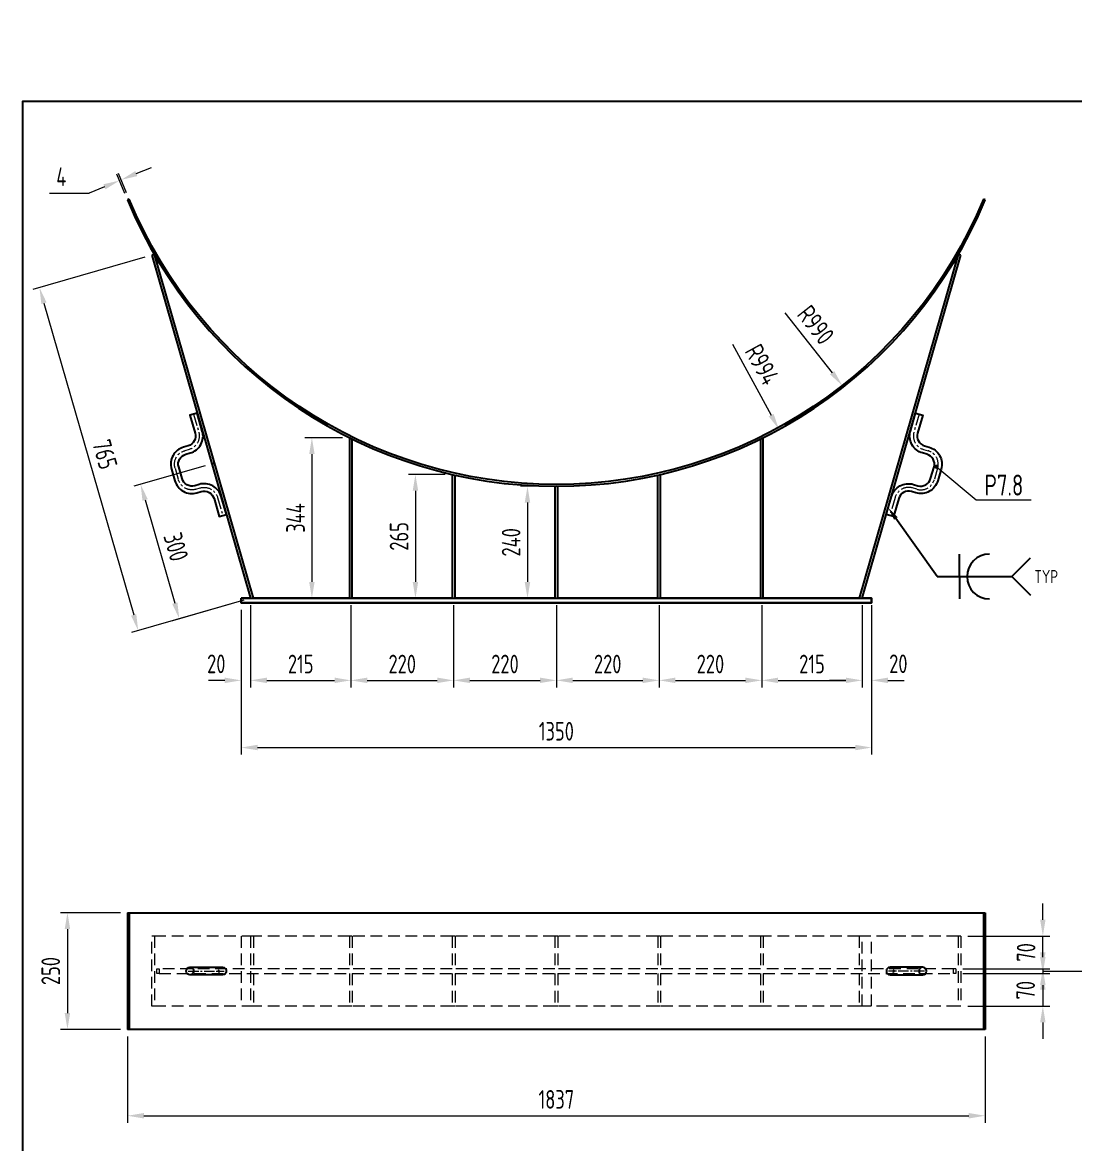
# Model space of a CAD drawing. Header units: millimetres. Extents: x -46397 to 283259, y -8690 to 23983.
# Drawn here: x 95786 to 98041, y 294 to 2699 of the extents above; entities that cross this region are included whole.
import ezdxf
from ezdxf import colors
from ezdxf.entities.mleader import LeaderData, LeaderLine
from ezdxf.math import Vec2, Vec3

# ---------------------------------------------------------------- set-up
doc = ezdxf.new("R2010")
doc.units = ezdxf.units.MM
for name, pattern in [('ACISOTGL', [3, 2, -1]), ('CENTER', [2, 1.25, -0.25, 0.25, -0.25]), ('CENTER2', [1.125, 0.75, -0.125, 0.125, -0.125]), ('HIDDEN', [0.375, 0.25, -0.125])]:
    doc.linetypes.add(name, pattern=pattern)
doc.layers.get('Defpoints').update_dxf_attribs({"lineweight": 0})
for name, color, linetype, lineweight in [('00 Net Dam', 2, 'Continuous', 25), ('2-Dashed', 50, 'ACISOTGL', 25), ('3-Centerline', 4, 'CENTER', 5), ('4.KICH THUOC', 3, 'Continuous', 9), ('AM_5', 3, 'Continuous', 25), ('CHUAN NET KHUAT', 4, 'HIDDEN', 0), ('Dtext', 255, 'Continuous', 20), ('DUONGCHINH', 7, 'Continuous', 25), ('PHANTOM 2', 8, 'Continuous', 0)]:
    doc.layers.add(name, color=color, linetype=linetype, lineweight=lineweight)
doc.styles.add('Chu va so', font='arial.ttf')
doc.styles.add('GHI CHÚ 1', font='isocp_IV25.ttf', dxfattribs={"width": 0.8})
doc.styles.get("Standard").update_dxf_attribs({"font": 'isocp.shx', "width": 0.8})
doc.styles.add('TCVN', font='arial.ttf')
doc.dimstyles.new('1-30SCALE', dxfattribs={"dimtxt": 75, "dimasz": 75, "dimexe": 37.5, "dimexo": 30, "dimgap": 30, "dimtad": 1, "dimtoh": 1, "dimdec": 0, "dimdsep": 46, "dimtxsty": 'GHI CHÚ 1', "dimcen": 0.09, "dimclrd": 256, "dimclre": 256, "dimclrt": 2, "dimadec": 0, "dimazin": 0, "dimtfac": 1, "dimtdec": 0, "dimtofl": 0, "dimtmove": 0, "dimatfit": 3, "dimfxl": 1, "dimlwd": 0, "dimlwe": 0, "dimarcsym": 0})
doc.dimstyles.new('1-30SCALE$4', dxfattribs={"dimtxt": 75, "dimasz": 75, "dimexe": 37.5, "dimexo": 30, "dimgap": 30, "dimtad": 1, "dimtoh": 1, "dimdec": 0, "dimdsep": 46, "dimtxsty": 'GHI CHÚ 1', "dimcen": 0.09, "dimclrd": 256, "dimclre": 256, "dimclrt": 2, "dimadec": 0, "dimazin": 0, "dimtfac": 1, "dimtdec": 0, "dimtofl": 0, "dimtmove": 0, "dimatfit": 3, "dimfxl": 1, "dimlwd": 0, "dimlwe": 0, "dimarcsym": 0})

# ---------------------------------------------------------------- blocks, each defined once
blk = doc.blocks.new('*U1673')
at = {"layer": '00 Net Dam'}
blk.add_lwpolyline([(113, -78), (73, -78, -0.414214), (35, -40), (35, -30, 0.414214), (13, -8), (-13, -8, 0.414214), (-35, -30), (-35, -40, -0.414214), (-73, -78), (-113, -78), (-113, -62), (-73, -62, 0.414214), (-51, -40), (-51, -30, -0.414214), (-13, 8), (13, 8, -0.414214), (51, -30), (51, -40, 0.414214), (73, -62), (113, -62)], format="xyb", close=True, dxfattribs=at)
at = {"layer": '3-Centerline', "ltscale": 20}
blk.add_lwpolyline([(-113, -70), (-73, -70, 0.414214), (-43, -40), (-43, -30, -0.414214), (-13, 0), (13, 0, -0.414214), (43, -30), (43, -40, 0.414214), (73, -70), (113, -70)], format="xyb", dxfattribs=at)
blk = doc.blocks.new('SAD1-2')
blk.add_line((-738, 298.3), (-732.2, 300))
at = {"layer": 'DUONGCHINH', "extrusion": (0, 1, 0)}
for p, q in [((-914.6, 865.1), (-918.3, 863.6)), ((918.3, 863.6), (914.6, 865.1)), ((-860.8, 747), (-866.5, 745.1)), ((-648.7, 10), (-860.8, 747)), ((860.8, 747), (648.7, 10)), ((866.5, 745.1), (860.8, 747)), ((-866.5, 745.1), (-655, 10)), ((-850.4, 729.4), (-855.3, 727.8)), ((655, 10), (866.5, 745.1)), ((855.3, 727.8), (850.4, 729.4)), ((-443, 354.2), (-443, 10)), ((-437, 10), (-437, 351.2)), ((437, 351.2), (437, 10)), ((443, 10), (443, 354.2)), ((-223, 275.3), (-223, 10)), ((-217, 10), (-217, 274)), ((217, 274), (217, 10)), ((223, 10), (223, 275.3)), ((-3, 250), (-3, 10)), ((3, 10), (3, 250)), ((-675, 10), (-675, 0)), ((-655, 10), (-675, 10)), ((-675, 0), (675, 0)), ((-443, 10), (-648.7, 10)), ((-223, 10), (-437, 10)), ((-3, 10), (-217, 10)), ((217, 10), (3, 10)), ((437, 10), (223, 10)), ((648.7, 10), (443, 10)), ((675, 10), (655, 10)), ((675, 0), (675, 10))]:
    blk.add_line(p, q, dxfattribs=at)
at = {"layer": 'DUONGCHINH'}
blk.add_lwpolyline([(-675, 10), (675, 10), (675, 0), (-675, 0)], close=True, dxfattribs=at)
blk.add_arc((0, 1244), 994, 202.5, 337.5, dxfattribs=at)
at = {"layer": 'DUONGCHINH', "extrusion": (0, 0, -1)}
blk.add_arc((0, 1244), 990, 202.5, 337.5, dxfattribs=at)
at = {"xscale": -1, "rotation": 106.0529400800291}
blk.add_blockref('*U1673', (-812.9, 276.7), dxfattribs=at)
at = {"rotation": 253.9470599199709}
blk.add_blockref('*U1673', (812.9, 276.7), dxfattribs=at)
blk = doc.blocks.new('*U1682')
at = {"layer": '3-Centerline', "color": 0, "linetype": 'CENTER2', "ltscale": 30, "transparency": 16777216}
blk.add_line((0, -38.5), (0, 38.5), dxfattribs=at)
blk = doc.blocks.new('*U1681')
for points in [[(-8, -71.1), (-8, -1.1)], [(8, -1.1), (8, -71.1)]]:
    blk.add_lwpolyline(points)
blk.add_circle((0, -71.1), 8)
at = {"extrusion": (2.22045e-16, 4.93038e-32, -1)}
blk.add_arc((0, -1.1), 8, 0, 180, dxfattribs=at)
at = {"layer": '2-Dashed', "ltscale": 3, "extrusion": (2.22045e-16, 4.93038e-32, -1)}
blk.add_arc((0, -1.1), 8, 180, 0, dxfattribs=at)
at = {"layer": '3-Centerline', "linetype": 'CENTER2', "ltscale": 30}
blk.add_blockref('*U1682', (0, -36.1), dxfattribs=at)
blk = doc.blocks.new('SD1-3')
at = {"layer": 'CHUAN NET KHUAT', "ltscale": 100}
for p, q in [((50, 1779.2), (50, 1784.9)), ((50, 1784.9), (200, 1784.9)), ((200, 1779.2), (200, 1784.9)), ((200, 1779.2), (50, 1779.2)), ((50, 1567), (50, 1779.2)), ((120, 1773.6), (130, 1773.6)), ((120, 1768.7), (120, 1773.6)), ((130, 1768.7), (120, 1768.7)), ((120, 1768.7), (120, 1361.3)), ((130, 1773.6), (130, 1768.7)), ((130, 1361.3), (130, 1768.7)), ((200, 1567), (200, 1779.2)), ((200, 1593.3), (50, 1593.3)), ((200, 1573.3), (50, 1573.3)), ((120, 1567), (50, 1567)), ((50, 1361.3), (50, 1567)), ((200, 1567), (130, 1567)), ((200, 1361.3), (200, 1567)), ((120, 1361.3), (50, 1361.3)), ((50, 1355.3), (50, 1361.3)), ((50, 1141.3), (50, 1355.3)), ((120, 1355.3), (50, 1355.3)), ((120, 1355.3), (120, 1141.3)), ((200, 1361.3), (130, 1361.3)), ((130, 1141.3), (130, 1355.3)), ((200, 1355.3), (130, 1355.3)), ((200, 1355.3), (200, 1361.3)), ((200, 1141.3), (200, 1355.3)), ((120, 1141.3), (50, 1141.3)), ((50, 1135.3), (50, 1141.3)), ((50, 921.3), (50, 1135.3)), ((120, 1135.3), (50, 1135.3)), ((120, 1135.3), (120, 921.3)), ((200, 1141.3), (130, 1141.3)), ((130, 921.3), (130, 1135.3)), ((200, 1135.3), (130, 1135.3)), ((200, 1135.3), (200, 1141.3)), ((200, 921.3), (200, 1135.3)), ((120, 921.3), (50, 921.3)), ((50, 915.3), (50, 921.3)), ((50, 701.3), (50, 915.3)), ((120, 915.3), (50, 915.3)), ((120, 915.3), (120, 701.3)), ((200, 921.3), (130, 921.3)), ((130, 701.3), (130, 915.3)), ((200, 915.3), (130, 915.3)), ((200, 915.3), (200, 921.3)), ((200, 701.3), (200, 915.3)), ((120, 701.3), (50, 701.3)), ((50, 695.3), (50, 701.3)), ((200, 701.3), (130, 701.3)), ((200, 695.3), (200, 701.3)), ((50, 481.3), (50, 695.3)), ((120, 695.3), (50, 695.3)), ((120, 695.3), (120, 481.3)), ((130, 481.3), (130, 695.3)), ((200, 695.3), (130, 695.3)), ((200, 481.3), (200, 695.3)), ((120, 481.3), (50, 481.3)), ((50, 475.3), (50, 481.3)), ((200, 481.3), (130, 481.3)), ((200, 475.3), (200, 481.3)), ((50, 269.7), (50, 475.3)), ((120, 475.3), (50, 475.3)), ((120, 475.3), (120, 67.9)), ((130, 67.9), (130, 475.3)), ((200, 475.3), (130, 475.3)), ((200, 269.7), (200, 475.3)), ((120, 269.7), (50, 269.7)), ((50, 57.5), (50, 269.7)), ((200, 269.7), (130, 269.7)), ((200, 57.5), (200, 269.7)), ((50, 263.3), (200, 263.3)), ((50, 243.3), (200, 243.3)), ((200, 57.5), (50, 57.5)), ((50, 51.8), (50, 57.5)), ((200, 51.8), (50, 51.8)), ((120, 63), (120, 67.9)), ((120, 67.9), (130, 67.9)), ((130, 63), (120, 63)), ((130, 63), (130, 67.9)), ((200, 51.8), (200, 57.5))]:
    blk.add_line(p, q, dxfattribs=at)
at = {"layer": 'DUONGCHINH'}
for p, q in [((250, 1836.7), (0, 1836.7)), ((0, 1833), (0, 1836.7)), ((250, 1833), (0, 1833)), ((0, 3.7), (0, 1833)), ((250, 1836.7), (250, 1833)), ((250, 1833), (250, 3.7)), ((250, 3.7), (0, 3.7)), ((0, 0), (0, 3.7)), ((250, 3.7), (250, 0)), ((250, 0), (0, 0))]:
    blk.add_line(p, q, dxfattribs=at)
at = {"rotation": 179.9999999999993}
blk.add_blockref('*U1681', (125, 1632), dxfattribs=at)
at = {"xscale": -0.9999999999999998}
blk.add_blockref('*U1681', (125, 204.7), dxfattribs=at)
blk = doc.blocks.new('*D335')
at = {"layer": 'Defpoints', "color": 0, "transparency": 16777216}
for p in [(96254.2, 1454.5, -1.5), (97604.2, 1454.5, -1.5), (97604.2, 1144.7)]:
    blk.add_point(p, dxfattribs=at)
at = {"layer": 'PHANTOM 2', "linetype": 'Continuous', "lineweight": 0, "transparency": 16777216}
for p, q in [((96254.2, 1439.5), (96254.2, 1129.7)), ((97604.2, 1439.5), (97604.2, 1129.7)), ((96289.2, 1144.7), (97569.2, 1144.7))]:
    blk.add_line(p, q, dxfattribs=at)
at = {"layer": 'PHANTOM 2', "transparency": 16777216}
for points in [[(96289.2, 1150.6), (96289.2, 1138.9), (96254.2, 1144.7)], [(97569.2, 1150.6), (97569.2, 1138.9), (97604.2, 1144.7)]]:
    blk.add_solid(points, dxfattribs=at)
at = {"layer": 'PHANTOM 2', "color": 2, "transparency": 16777216, "insert": (96929.2, 1179.7), "char_height": 40, "attachment_point": 5, "style": 'GHI CHÚ 1'}
blk.add_mtext('1350', dxfattribs=at)
blk = doc.blocks.new('*D336')
at = {"layer": 'Defpoints', "color": 0, "transparency": 16777216}
for p in [(96254.2, 1454.5, -1.5), (96274.2, 1464.5, -1.5), (96274.2, 1288.7)]:
    blk.add_point(p, dxfattribs=at)
at = {"layer": 'PHANTOM 2', "linetype": 'Continuous', "lineweight": 0, "transparency": 16777216}
for p, q in [((96274.2, 1449.5), (96274.2, 1273.7)), ((96254.2, 1439.5), (96254.2, 1273.7)), ((96219.2, 1288.7), (96184.2, 1288.7)), ((96309.2, 1288.7), (96344.2, 1288.7))]:
    blk.add_line(p, q, dxfattribs=at)
at = {"layer": 'PHANTOM 2', "transparency": 16777216}
for points in [[(96219.2, 1294.6), (96219.2, 1282.9), (96254.2, 1288.7)], [(96309.2, 1294.6), (96309.2, 1282.9), (96274.2, 1288.7)]]:
    blk.add_solid(points, dxfattribs=at)
at = {"layer": 'PHANTOM 2', "color": 2, "transparency": 16777216, "insert": (96200.9, 1324.1), "char_height": 40, "attachment_point": 5, "style": 'GHI CHÚ 1'}
blk.add_mtext('20', dxfattribs=at)
blk = doc.blocks.new('*D337')
at = {"layer": 'Defpoints', "color": 0, "transparency": 16777216}
for p in [(96274.2, 1464.5, -1.5), (96489.2, 1464.5, -1.5), (96489.2, 1288.7)]:
    blk.add_point(p, dxfattribs=at)
at = {"layer": 'PHANTOM 2', "linetype": 'Continuous', "lineweight": 0, "transparency": 16777216}
for p, q in [((96274.2, 1449.5), (96274.2, 1273.7)), ((96489.2, 1449.5), (96489.2, 1273.7)), ((96309.2, 1288.7), (96454.2, 1288.7))]:
    blk.add_line(p, q, dxfattribs=at)
at = {"layer": 'PHANTOM 2', "transparency": 16777216}
for points in [[(96309.2, 1294.6), (96309.2, 1282.9), (96274.2, 1288.7)], [(96454.2, 1294.6), (96454.2, 1282.9), (96489.2, 1288.7)]]:
    blk.add_solid(points, dxfattribs=at)
at = {"layer": 'PHANTOM 2', "color": 2, "transparency": 16777216, "insert": (96381.7, 1323.7), "char_height": 40, "attachment_point": 5, "style": 'GHI CHÚ 1'}
blk.add_mtext('215', dxfattribs=at)
blk = doc.blocks.new('*D338')
at = {"layer": 'Defpoints', "color": 0, "transparency": 16777216}
for p in [(96489.2, 1464.5, -1.5), (96709.2, 1464.5, -1.5), (96709.2, 1288.7)]:
    blk.add_point(p, dxfattribs=at)
at = {"layer": 'PHANTOM 2', "linetype": 'Continuous', "lineweight": 0, "transparency": 16777216}
for p, q in [((96489.2, 1449.5), (96489.2, 1273.7)), ((96709.2, 1449.5), (96709.2, 1273.7)), ((96524.2, 1288.7), (96674.2, 1288.7))]:
    blk.add_line(p, q, dxfattribs=at)
at = {"layer": 'PHANTOM 2', "transparency": 16777216}
for points in [[(96524.2, 1294.6), (96524.2, 1282.9), (96489.2, 1288.7)], [(96674.2, 1294.6), (96674.2, 1282.9), (96709.2, 1288.7)]]:
    blk.add_solid(points, dxfattribs=at)
at = {"layer": 'PHANTOM 2', "color": 2, "transparency": 16777216, "insert": (96599.2, 1323.7), "char_height": 40, "attachment_point": 5, "style": 'GHI CHÚ 1'}
blk.add_mtext('220', dxfattribs=at)
blk = doc.blocks.new('*D339')
at = {"layer": 'Defpoints', "color": 0, "transparency": 16777216}
for p in [(96709.2, 1464.5, -1.5), (96929.2, 1464.5, -1.5), (96929.2, 1288.7)]:
    blk.add_point(p, dxfattribs=at)
at = {"layer": 'PHANTOM 2', "linetype": 'Continuous', "lineweight": 0, "transparency": 16777216}
for p, q in [((96709.2, 1449.5), (96709.2, 1273.7)), ((96929.2, 1449.5), (96929.2, 1273.7)), ((96744.2, 1288.7), (96894.2, 1288.7))]:
    blk.add_line(p, q, dxfattribs=at)
at = {"layer": 'PHANTOM 2', "transparency": 16777216}
for points in [[(96744.2, 1294.6), (96744.2, 1282.9), (96709.2, 1288.7)], [(96894.2, 1294.6), (96894.2, 1282.9), (96929.2, 1288.7)]]:
    blk.add_solid(points, dxfattribs=at)
at = {"layer": 'PHANTOM 2', "color": 2, "transparency": 16777216, "insert": (96819.2, 1323.7), "char_height": 40, "attachment_point": 5, "style": 'GHI CHÚ 1'}
blk.add_mtext('220', dxfattribs=at)
blk = doc.blocks.new('*D340')
at = {"layer": 'Defpoints', "color": 0, "transparency": 16777216}
for p in [(96929.2, 1464.5, -1.5), (97149.2, 1464.5, -1.5), (97149.2, 1288.7)]:
    blk.add_point(p, dxfattribs=at)
at = {"layer": 'PHANTOM 2', "linetype": 'Continuous', "lineweight": 0, "transparency": 16777216}
for p, q in [((96929.2, 1449.5), (96929.2, 1273.7)), ((97149.2, 1449.5), (97149.2, 1273.7)), ((96964.2, 1288.7), (97114.2, 1288.7))]:
    blk.add_line(p, q, dxfattribs=at)
at = {"layer": 'PHANTOM 2', "transparency": 16777216}
for points in [[(96964.2, 1294.6), (96964.2, 1282.9), (96929.2, 1288.7)], [(97114.2, 1294.6), (97114.2, 1282.9), (97149.2, 1288.7)]]:
    blk.add_solid(points, dxfattribs=at)
at = {"layer": 'PHANTOM 2', "color": 2, "transparency": 16777216, "insert": (97039.2, 1323.7), "char_height": 40, "attachment_point": 5, "style": 'GHI CHÚ 1'}
blk.add_mtext('220', dxfattribs=at)
blk = doc.blocks.new('*D341')
at = {"layer": 'Defpoints', "color": 0, "transparency": 16777216}
for p in [(97149.2, 1464.5, -1.5), (97369.2, 1464.5, -1.5), (97369.2, 1288.7)]:
    blk.add_point(p, dxfattribs=at)
at = {"layer": 'PHANTOM 2', "linetype": 'Continuous', "lineweight": 0, "transparency": 16777216}
for p, q in [((97149.2, 1449.5), (97149.2, 1273.7)), ((97369.2, 1449.5), (97369.2, 1273.7)), ((97184.2, 1288.7), (97334.2, 1288.7))]:
    blk.add_line(p, q, dxfattribs=at)
at = {"layer": 'PHANTOM 2', "transparency": 16777216}
for points in [[(97184.2, 1294.6), (97184.2, 1282.9), (97149.2, 1288.7)], [(97334.2, 1294.6), (97334.2, 1282.9), (97369.2, 1288.7)]]:
    blk.add_solid(points, dxfattribs=at)
at = {"layer": 'PHANTOM 2', "color": 2, "transparency": 16777216, "insert": (97259.2, 1323.7), "char_height": 40, "attachment_point": 5, "style": 'GHI CHÚ 1'}
blk.add_mtext('220', dxfattribs=at)
blk = doc.blocks.new('*D342')
at = {"layer": 'Defpoints', "color": 0, "transparency": 16777216}
for p in [(97369.2, 1464.5, -1.5), (97584.2, 1464.5, -1.5), (97584.2, 1288.7)]:
    blk.add_point(p, dxfattribs=at)
at = {"layer": 'PHANTOM 2', "linetype": 'Continuous', "lineweight": 0, "transparency": 16777216}
for p, q in [((97369.2, 1449.5), (97369.2, 1273.7)), ((97584.2, 1449.5), (97584.2, 1273.7)), ((97404.2, 1288.7), (97549.2, 1288.7))]:
    blk.add_line(p, q, dxfattribs=at)
at = {"layer": 'PHANTOM 2', "transparency": 16777216}
for points in [[(97404.2, 1294.6), (97404.2, 1282.9), (97369.2, 1288.7)], [(97549.2, 1294.6), (97549.2, 1282.9), (97584.2, 1288.7)]]:
    blk.add_solid(points, dxfattribs=at)
at = {"layer": 'PHANTOM 2', "color": 2, "transparency": 16777216, "insert": (97476.7, 1323.7), "char_height": 40, "attachment_point": 5, "style": 'GHI CHÚ 1'}
blk.add_mtext('215', dxfattribs=at)
blk = doc.blocks.new('*D343')
at = {"layer": 'Defpoints', "color": 0, "transparency": 16777216}
for p in [(97584.2, 1464.5, -1.5), (97604.2, 1464.5, -1.5), (97604.2, 1288.7)]:
    blk.add_point(p, dxfattribs=at)
at = {"layer": 'PHANTOM 2', "linetype": 'Continuous', "lineweight": 0, "transparency": 16777216}
for p, q in [((97584.2, 1449.5), (97584.2, 1273.7)), ((97604.2, 1449.5), (97604.2, 1273.7)), ((97549.2, 1288.7), (97514.2, 1288.7)), ((97639.2, 1288.7), (97674.2, 1288.7))]:
    blk.add_line(p, q, dxfattribs=at)
at = {"layer": 'PHANTOM 2', "transparency": 16777216}
for points in [[(97549.2, 1294.6), (97549.2, 1282.9), (97584.2, 1288.7)], [(97639.2, 1294.6), (97639.2, 1282.9), (97604.2, 1288.7)]]:
    blk.add_solid(points, dxfattribs=at)
at = {"layer": 'PHANTOM 2', "color": 2, "transparency": 16777216, "insert": (97661.6, 1324.2), "char_height": 40, "attachment_point": 5, "style": 'GHI CHÚ 1'}
blk.add_mtext('20', dxfattribs=at)
blk = doc.blocks.new('*D344')
at = {"layer": 'Defpoints', "color": 0, "transparency": 16777216}
for p in [(96062.7, 2199.7, -1.5), (96274.2, 1464.5, -1.5), (96033.7, 1395.3)]:
    blk.add_point(p, dxfattribs=at)
at = {"layer": 'PHANTOM 2', "linetype": 'Continuous', "lineweight": 0, "transparency": 16777216}
for p, q in [((96048.2, 2195.5), (95807.8, 2126.3)), ((95831.9, 2096.8), (96024, 1429)), ((96259.8, 1460.4), (96019.3, 1391.2))]:
    blk.add_line(p, q, dxfattribs=at)
at = {"layer": 'PHANTOM 2', "transparency": 16777216}
for points in [[(95837.5, 2098.5), (95826.3, 2095.2), (95822.2, 2130.5)], [(96029.6, 1430.6), (96018.4, 1427.4), (96033.7, 1395.3)]]:
    blk.add_solid(points, dxfattribs=at)
at = {"layer": 'PHANTOM 2', "color": 2, "transparency": 16777216, "insert": (95962.4, 1772.8), "char_height": 40, "attachment_point": 5, "rotation": 286.0529, "style": 'GHI CHÚ 1'}
blk.add_mtext('765', dxfattribs=at)
blk = doc.blocks.new('*D345')
at = {"layer": 'Defpoints', "color": 0, "transparency": 16777216}
for p in [(96486.2, 1808.7, -1.5), (96405.7, 1464.5), (96486.2, 1464.5, -1.5)]:
    blk.add_point(p, dxfattribs=at)
at = {"layer": 'PHANTOM 2', "linetype": 'Continuous', "lineweight": 0, "transparency": 16777216}
for p, q in [((96471.2, 1808.7), (96390.7, 1808.7)), ((96405.7, 1773.7), (96405.7, 1499.5)), ((96471.2, 1464.5), (96390.7, 1464.5))]:
    blk.add_line(p, q, dxfattribs=at)
at = {"layer": 'PHANTOM 2', "transparency": 16777216}
for points in [[(96399.9, 1773.7), (96411.5, 1773.7), (96405.7, 1808.7)], [(96399.9, 1499.5), (96411.5, 1499.5), (96405.7, 1464.5)]]:
    blk.add_solid(points, dxfattribs=at)
at = {"layer": 'PHANTOM 2', "color": 2, "transparency": 16777216, "insert": (96370.7, 1636.6), "char_height": 40, "attachment_point": 5, "rotation": 90, "style": 'GHI CHÚ 1'}
blk.add_mtext('344', dxfattribs=at)
blk = doc.blocks.new('*D346')
at = {"layer": 'Defpoints', "color": 0, "transparency": 16777216}
for p in [(96706.2, 1729.9, -1.5), (96627.4, 1464.5), (96706.2, 1464.5, -1.5)]:
    blk.add_point(p, dxfattribs=at)
at = {"layer": 'PHANTOM 2', "linetype": 'Continuous', "lineweight": 0, "transparency": 16777216}
for p, q in [((96691.2, 1729.9), (96612.4, 1729.9)), ((96627.4, 1694.9), (96627.4, 1499.5)), ((96691.2, 1464.5), (96612.4, 1464.5))]:
    blk.add_line(p, q, dxfattribs=at)
at = {"layer": 'PHANTOM 2', "transparency": 16777216}
for points in [[(96621.6, 1694.9), (96633.3, 1694.9), (96627.4, 1729.9)], [(96621.6, 1499.5), (96633.3, 1499.5), (96627.4, 1464.5)]]:
    blk.add_solid(points, dxfattribs=at)
at = {"layer": 'PHANTOM 2', "color": 2, "transparency": 16777216, "insert": (96592.4, 1597.2), "char_height": 40, "attachment_point": 5, "rotation": 90, "style": 'GHI CHÚ 1'}
blk.add_mtext('265', dxfattribs=at)
blk = doc.blocks.new('*D347')
at = {"layer": 'Defpoints', "color": 0, "transparency": 16777216}
for p in [(96926.2, 1704.5, -1.5), (96867.4, 1464.5), (96926.2, 1464.5, -1.5)]:
    blk.add_point(p, dxfattribs=at)
at = {"layer": 'PHANTOM 2', "linetype": 'Continuous', "lineweight": 0, "transparency": 16777216}
for p, q in [((96911.2, 1704.5), (96852.4, 1704.5)), ((96867.4, 1669.5), (96867.4, 1499.5)), ((96911.2, 1464.5), (96852.4, 1464.5))]:
    blk.add_line(p, q, dxfattribs=at)
at = {"layer": 'PHANTOM 2', "transparency": 16777216}
for points in [[(96861.5, 1669.5), (96873.2, 1669.5), (96867.4, 1704.5)], [(96861.5, 1499.5), (96873.2, 1499.5), (96867.4, 1464.5)]]:
    blk.add_solid(points, dxfattribs=at)
at = {"layer": 'PHANTOM 2', "color": 2, "transparency": 16777216, "insert": (96832.4, 1584.5), "char_height": 40, "attachment_point": 5, "rotation": 90, "style": 'GHI CHÚ 1'}
blk.add_mtext('240', dxfattribs=at)
blk = doc.blocks.new('*D348')
at = {"layer": 'Defpoints', "color": 0, "transparency": 16777216}
for p in [(96010.8, 790.8, -1.5), (95882.2, 540.8), (96010.8, 540.8, -1.5)]:
    blk.add_point(p, dxfattribs=at)
at = {"layer": 'PHANTOM 2', "linetype": 'Continuous', "lineweight": 0, "transparency": 16777216}
for p, q in [((95995.8, 790.8), (95867.2, 790.8)), ((95882.2, 755.8), (95882.2, 575.8)), ((95995.8, 540.8), (95867.2, 540.8))]:
    blk.add_line(p, q, dxfattribs=at)
at = {"layer": 'PHANTOM 2', "transparency": 16777216}
for points in [[(95876.3, 755.8), (95888, 755.8), (95882.2, 790.8)], [(95876.3, 575.8), (95888, 575.8), (95882.2, 540.8)]]:
    blk.add_solid(points, dxfattribs=at)
at = {"layer": 'PHANTOM 2', "color": 2, "transparency": 16777216, "insert": (95846.4, 665.8), "char_height": 40, "attachment_point": 5, "rotation": 90, "style": 'GHI CHÚ 1'}
blk.add_mtext('250', dxfattribs=at)
blk = doc.blocks.new('*D349')
at = {"layer": 'Defpoints', "color": 0, "transparency": 16777216}
for p in [(95993.6, 2359.7), (96010.8, 2318.1, -1.5), (96014.5, 2319.7, -1.5)]:
    blk.add_point(p, dxfattribs=at)
at = {"layer": 'PHANTOM 2', "linetype": 'Continuous', "lineweight": 0, "transparency": 16777216}
for p, q in [((96029.7, 2374.7), (96062, 2388)), ((96005.1, 2332), (95987.9, 2373.6)), ((96008.8, 2333.5), (95991.6, 2375.1)), ((95844, 2332.9), (95929, 2332.9)), ((95961.3, 2346.3), (95929, 2332.9))]:
    blk.add_line(p, q, dxfattribs=at)
at = {"layer": 'PHANTOM 2', "transparency": 16777216}
for points in [[(95959.1, 2351.7), (95963.5, 2340.9), (95993.6, 2359.7)], [(96027.4, 2380), (96031.9, 2369.3), (95997.3, 2361.3)]]:
    blk.add_solid(points, dxfattribs=at)
at = {"layer": 'PHANTOM 2', "color": 2, "transparency": 16777216, "insert": (95869, 2367.9), "char_height": 40, "attachment_point": 5, "style": 'GHI CHÚ 1'}
blk.add_mtext('4', dxfattribs=at)
blk = doc.blocks.new('_Dot')
at = {"color": 0, "linetype": 'ByBlock', "lineweight": -2}
blk.add_line((-0.5, 0), (-1, 0), dxfattribs=at)
at = {"color": 0, "linetype": 'ByBlock', "const_width": 0.5}
blk.add_lwpolyline([(-0.25, 0, 1), (0.25, 0, 1)], format="xyb", close=True, dxfattribs=at)
blk = doc.blocks.new('*D357')
at = {"layer": 'Defpoints', "color": 0, "transparency": 16777216}
for p in [(96010.8, 540.8, -1.5), (97847.5, 540.8, -1.5), (97847.5, 355.8)]:
    blk.add_point(p, dxfattribs=at)
at = {"layer": 'PHANTOM 2', "linetype": 'Continuous', "lineweight": 0, "transparency": 16777216}
for p, q in [((96010.8, 525.8), (96010.8, 340.8)), ((97847.5, 525.8), (97847.5, 340.8)), ((96045.8, 355.8), (97812.5, 355.8))]:
    blk.add_line(p, q, dxfattribs=at)
at = {"layer": 'PHANTOM 2', "transparency": 16777216}
for points in [[(96045.8, 361.6), (96045.8, 349.9), (96010.8, 355.8)], [(97812.5, 361.6), (97812.5, 349.9), (97847.5, 355.8)]]:
    blk.add_solid(points, dxfattribs=at)
at = {"layer": 'PHANTOM 2', "color": 2, "transparency": 16777216, "insert": (96929.2, 390.8), "char_height": 40, "attachment_point": 5, "style": 'GHI CHÚ 1'}
blk.add_mtext('1837', dxfattribs=at)
blk = doc.blocks.new('*D358')
at = {"layer": 'Defpoints', "color": 0, "transparency": 16777216}
for p in [(97795.7, 740.8, -1.5), (97784.5, 670.8, -1.5), (97971.1, 670.8)]:
    blk.add_point(p, dxfattribs=at)
at = {"layer": 'PHANTOM 2', "linetype": 'Continuous', "lineweight": 0, "transparency": 16777216}
for p, q in [((97971.1, 775.8), (97971.1, 810.8)), ((97810.7, 740.8), (97986.1, 740.8)), ((97799.5, 670.8), (97986.1, 670.8)), ((97971.1, 635.8), (97971.1, 600.8))]:
    blk.add_line(p, q, dxfattribs=at)
at = {"layer": 'PHANTOM 2', "transparency": 16777216}
for points in [[(97965.2, 775.8), (97976.9, 775.8), (97971.1, 740.8)], [(97965.2, 635.8), (97976.9, 635.8), (97971.1, 670.8)]]:
    blk.add_solid(points, dxfattribs=at)
at = {"layer": 'PHANTOM 2', "color": 2, "transparency": 16777216, "insert": (97935.3, 705.8), "char_height": 40, "attachment_point": 5, "rotation": 90, "style": 'GHI CHÚ 1'}
blk.add_mtext('70', dxfattribs=at)
blk = doc.blocks.new('*D359')
at = {"layer": 'Defpoints', "color": 0, "transparency": 16777216}
for p in [(97784.5, 670.8, -1.5), (97784.5, 660.8, -1.5), (97971.1, 660.8)]:
    blk.add_point(p, dxfattribs=at)
at = {"layer": 'PHANTOM 2', "linetype": 'Continuous', "lineweight": 0, "transparency": 16777216}
for p, q in [((97971.1, 705.8), (97971.1, 740.8)), ((97799.5, 670.8), (97986.1, 670.8)), ((97799.5, 660.8), (97986.1, 660.8)), ((97971.1, 670.8), (97971.1, 660.8)), ((97971.1, 665.8), (98076.7, 665.8)), ((98076.7, 665.8), (98140.1, 665.8)), ((97971.1, 625.8), (97971.1, 590.8))]:
    blk.add_line(p, q, dxfattribs=at)
at = {"layer": 'PHANTOM 2', "transparency": 16777216}
for points in [[(97965.2, 705.8), (97976.9, 705.8), (97971.1, 670.8)], [(97965.2, 625.8), (97976.9, 625.8), (97971.1, 660.8)]]:
    blk.add_solid(points, dxfattribs=at)
at = {"layer": 'PHANTOM 2', "color": 2, "transparency": 16777216, "insert": (98108.4, 701.6), "char_height": 40, "attachment_point": 5, "style": 'GHI CHÚ 1'}
blk.add_mtext('10', dxfattribs=at)
blk = doc.blocks.new('*D360')
at = {"layer": 'Defpoints', "color": 0, "transparency": 16777216}
for p in [(97784.5, 660.8, -1.5), (97795.7, 590.8, -1.5), (97971.1, 590.8)]:
    blk.add_point(p, dxfattribs=at)
at = {"layer": 'PHANTOM 2', "linetype": 'Continuous', "lineweight": 0, "transparency": 16777216}
for p, q in [((97971.1, 695.8), (97971.1, 730.8)), ((97799.5, 660.8), (97986.1, 660.8)), ((97810.7, 590.8), (97986.1, 590.8)), ((97971.1, 555.8), (97971.1, 520.8))]:
    blk.add_line(p, q, dxfattribs=at)
at = {"layer": 'PHANTOM 2', "transparency": 16777216}
for points in [[(97965.2, 695.8), (97976.9, 695.8), (97971.1, 660.8)], [(97965.2, 555.8), (97976.9, 555.8), (97971.1, 590.8)]]:
    blk.add_solid(points, dxfattribs=at)
at = {"layer": 'PHANTOM 2', "color": 2, "transparency": 16777216, "insert": (97934.3, 624.8), "char_height": 40, "attachment_point": 5, "rotation": 90, "style": 'GHI CHÚ 1'}
blk.add_mtext('70', dxfattribs=at)
blk = doc.blocks.new('*D382')
at = {"layer": 'Defpoints', "color": 0, "transparency": 16777216}
for p in [(96929.2, 2698.5, -1.5), (97541.4, 1920.5, -1.5)]:
    blk.add_point(p, dxfattribs=at)
at = {"layer": 'PHANTOM 2', "linetype": 'Continuous', "lineweight": 0, "transparency": 16777216}
blk.add_line((97418.7, 2076.5), (97519.8, 1948), dxfattribs=at)
at = {"layer": 'PHANTOM 2', "transparency": 16777216}
blk.add_solid([(97524.3, 1951.6), (97515.2, 1944.4), (97541.4, 1920.5)], dxfattribs=at)
at = {"layer": 'PHANTOM 2', "color": 2, "transparency": 16777216, "insert": (97484.8, 2050.5), "char_height": 40, "attachment_point": 5, "rotation": 308.1994, "style": 'GHI CHÚ 1'}
blk.add_mtext('R990', dxfattribs=at)
blk = doc.blocks.new('*D383')
at = {"layer": 'Defpoints', "color": 0, "transparency": 16777216}
for p in [(96929.2, 2698.5, -1.5), (97406, 1826.4, -1.5)]:
    blk.add_point(p, dxfattribs=at)
at = {"layer": 'PHANTOM 2', "linetype": 'Continuous', "lineweight": 0, "transparency": 16777216}
blk.add_line((97306.1, 2009.1), (97389.2, 1857.1), dxfattribs=at)
at = {"layer": 'PHANTOM 2', "transparency": 16777216}
blk.add_solid([(97394.4, 1859.9), (97384.1, 1854.3), (97406, 1826.4)], dxfattribs=at)
at = {"layer": 'PHANTOM 2', "color": 2, "transparency": 16777216, "insert": (97370, 1965.3), "char_height": 40, "attachment_point": 5, "rotation": 298.6673, "style": 'GHI CHÚ 1'}
blk.add_mtext('R994', dxfattribs=at)
blk = doc.blocks.new('*D1676')
at = {"layer": 'Defpoints', "color": 0, "transparency": 16777216}
for p in [(96191.2, 1752.8, -1.5), (96274.2, 1464.5, -1.5), (96121.7, 1420.7)]:
    blk.add_point(p, dxfattribs=at)
at = {"layer": 'PHANTOM 2', "linetype": 'Continuous', "lineweight": 0, "transparency": 16777216}
for p, q in [((96176.8, 1748.7), (96024.4, 1704.8)), ((96048.5, 1675.3), (96112.1, 1454.3)), ((96259.8, 1460.4), (96107.3, 1416.5))]:
    blk.add_line(p, q, dxfattribs=at)
at = {"layer": 'PHANTOM 2', "transparency": 16777216}
for points in [[(96054.1, 1677), (96042.9, 1673.7), (96038.8, 1709)], [(96117.7, 1455.9), (96106.5, 1452.7), (96121.7, 1420.7)]]:
    blk.add_solid(points, dxfattribs=at)
at = {"layer": 'PHANTOM 2', "color": 2, "transparency": 16777216, "insert": (96114.6, 1574.7), "char_height": 40, "attachment_point": 5, "rotation": 286.0529, "style": 'GHI CHÚ 1'}
blk.add_mtext('300', dxfattribs=at)
blk = doc.blocks.new('*S1701')
at = {"layer": 'AM_5'}
for p, q in [((97744.7, 1511.2, 0.1), (97656.2, 1635.6, 0.1)), ((97904.7, 1511.2, 0.1), (97944.7, 1551.2, 0.1)), ((97744.7, 1511.2, 0.1), (97904.7, 1511.2, 0.1)), ((97904.7, 1511.2, 0.1), (97944.7, 1471.2, 0.1))]:
    blk.add_line(p, q, dxfattribs=at)
at = {"layer": 'AM_5', "color": 2}
for q in [(97792.7, 1559.2, 0.1), (97792.7, 1463.2, 0.1)]:
    blk.add_line((97792.7, 1511.2, 0.1), q, dxfattribs=at)
for start, end in [(90, 180), (180, 270)]:
    blk.add_arc((97856.7, 1511.2, 0.1), 48, start, end, dxfattribs=at)
at = {"layer": 'AM_5', "linetype": 'Continuous'}
blk.add_trace([(97660, 1638.3, 0.1), (97652.4, 1632.9, 0.1), (97640, 1658.4, 0.1)], dxfattribs=at)
at = {"layer": 'AM_5', "color": 2, "insert": (97953.1, 1511.2, 0.1), "char_height": 28, "attachment_point": 4}
blk.add_mtext('TYP', dxfattribs=at)
blk = doc.blocks.new('*U1820')
at = {"lineweight": 25}
for points in [[(0, 0), (7169.8, 0), (7169.8, 4696.6), (0, 4696.6)], [(0, 0), (5421, 0), (5421, 4696.6), (0, 4696.6)]]:
    blk.add_lwpolyline(points, close=True, dxfattribs=at)
at = {"layer": 'Dtext', "ltscale": 0.1}
for tag, p, height, style in [('FOR_APPROVAL3', (5779.5, 1761.8, -0.3), 37.5, 'TCVN'), ('REV_3', (5467.2, 1764), 31.2, 'TCVN'), ('REV_2', (5467.2, 1647.5), 31.2, 'TCVN'), ('FOR_APPROVAL2', (5779.5, 1645.3, -0.3), 37.5, 'TCVN'), ('REV_1', (5467.2, 1530.9), 31.2, 'TCVN'), ('FOR_APPROVAL1', (5779.5, 1528.7, -0.3), 37.5, 'TCVN'), ('REV_0', (5467.2, 1414.3), 31.2, 'TCVN'), ('NGUOI_VE', (6112.2, 1412.6, -0.3), 37.5, 'TCVN'), ('NGUOI_KIEM_2', (6443.4, 1412.6, -0.3), 37.5, 'TCVN'), ('NGUOI_DUYET', (6843.4, 1412.6, -0.3), 37.5, 'TCVN'), ('1.1_A4', (6863.4, 71.1, -0.3), 37.5, 'Chu va so'), ('A4_A4', (6988.1, 71.1, -0.3), 37.5, 'Chu va so'), ('REV.', (7090.8, 71.1, -0.3), 37.5, 'Chu va so')]:
    blk.add_attdef(tag, p, '', height=height, dxfattribs=dict(at, style=style))
for tag, p, height, style, width in [('NGAY_REV03', (5546.4, 1761.8, -0.3), 32.5, 'TCVN', 0.95), ('NGAY_REV02', (5546.4, 1645.3, -0.3), 32.5, 'TCVN', 0.95), ('NGAY_REV01', (5546.4, 1528.7, -0.3), 32.5, 'TCVN', 0.95), ('NGAY_REV0', (5546.4, 1412.1, -0.3), 32.5, 'TCVN', 0.95), ('DWD.NO', (5543.5, 30.4, -0.3), 50, 'Chu va so', 0.85)]:
    blk.add_attdef(tag, p, '', height=height, dxfattribs=dict(at, style=style, width=width))
at = {"layer": 'Dtext', "lineweight": 25, "ltscale": 0.1, "style": 'Chu va so'}
for tag, p, height in [('PROJECT_CODE', (5904.6, 587.1), 74.9), ('TITLE1', (5580, 447.7, -0.3), 50), ('TITLE2', (5580, 330.2, -0.3), 50), ('TITLE3', (5580, 213.6, -0.3), 50)]:
    blk.add_attdef(tag, p, '', height=height, dxfattribs=at)

msp = doc.modelspace()

# ---------------------------------------------------------------- linework, layer by layer
for p, q in [((96486.18, 1464.54, -1.5), (96492.18, 1464.54, -1.5)), ((96706.18, 1464.54, -1.5), (96712.18, 1464.54, -1.5)), ((96926.18, 1464.54, -1.5), (96932.18, 1464.54, -1.5)), ((97146.18, 1464.54, -1.5), (97152.18, 1464.54, -1.5)), ((97366.18, 1464.54, -1.5), (97372.18, 1464.54, -1.5))]:
    msp.add_line(p, q)

# ---------------------------------------------------------------- block references
msp.add_blockref('SAD1-2', (96929.18, 1454.54, -1.5))
at = {"rotation": 90}
msp.add_blockref('SD1-3', (97847.52, 540.84, -1.5), dxfattribs=at)
at = {"layer": 'AM_5'}
msp.add_blockref('*S1701', (0, 0), dxfattribs=at)

# ---------------------------------------------------------------- dimensions: what is measured, and where the dimension line sits
at = {"layer": 'PHANTOM 2'}
for mpoint, picture, middle in [((97541.4, 1920.53, -1.5), '*D382', (97456.58, 2028.32)), ((97406.03, 1826.38, -1.5), '*D383', (97339.28, 1948.47))]:
    dim = msp.add_radius_dim(center=(96929.18, 2698.54, -1.5), mpoint=mpoint, dimstyle='1-30SCALE$4', override={"dimtxt": 40, "dimasz": 35, "dimexe": 15, "dimexo": 15, "dimgap": 15, "dimtmove": 1}, dxfattribs=at)
    dim.commit()
    dim.dimension.update_dxf_attribs({"geometry": picture, "text_midpoint": middle, "dimtype": 164})
for base, p1, p2, angle, override, picture, middle, dimtype in [((95993.62, 2359.73), (96014.54, 2319.68, -1.5), (96010.85, 2318.15, -1.5), 202.5, {"dimtxt": 40, "dimasz": 35, "dimexe": 15, "dimexo": 15, "dimgap": 15, "dimtmove": 1}, '*D349', (95929.21, 2348.94), 161), ((97971.08, 670.84), (97795.71, 740.84, -1.5), (97784.48, 670.84, -1.5), 90, {"dimtxt": 40, "dimasz": 35, "dimexe": 15, "dimexo": 15, "dimgap": 15}, '*D358', (97971.08, 705.84), 160), ((97971.08, 590.84), (97784.48, 660.84, -1.5), (97795.71, 590.84, -1.5), 90, {"dimtxt": 40, "dimasz": 35, "dimexe": 15, "dimexo": 15, "dimgap": 15, "dimtmove": 1}, '*D360', (97970.12, 624.81), 160)]:
    dim = msp.add_linear_dim(base=base, p1=p1, p2=p2, angle=angle, dimstyle='1-30SCALE', override=override, dxfattribs=at)
    dim.commit()
    dim.dimension.update_dxf_attribs({"geometry": picture, "text_midpoint": middle, "dimtype": dimtype})
for p1, distance, picture, middle in [((96062.65, 2199.67, -1.5), -250.22, '*D344', (95962.41, 1772.82)), ((96191.23, 1752.84, -1.5), -158.63, '*D1676', (96114.65, 1574.72))]:
    dim = msp.add_aligned_dim(p1=p1, p2=(96274.18, 1464.54, -1.5), distance=distance, dimstyle='1-30SCALE', override={"dimtxt": 40, "dimasz": 35, "dimexe": 15, "dimexo": 15, "dimgap": 15, "dimtmove": 1}, dxfattribs=at)
    dim.commit()
    dim.dimension.update_dxf_attribs({"geometry": picture, "text_midpoint": middle})
for base, p1, p2, override, picture, middle in [((96405.71, 1464.54), (96486.18, 1808.71, -1.5), (96486.18, 1464.54, -1.5), {"dimtxt": 40, "dimasz": 35, "dimexe": 15, "dimexo": 15, "dimgap": 15, "dimtmove": 1}, '*D345', (96370.71, 1636.62)), ((96627.42, 1464.54), (96706.18, 1729.87, -1.5), (96706.18, 1464.54, -1.5), {"dimtxt": 40, "dimasz": 35, "dimexe": 15, "dimexo": 15, "dimgap": 15, "dimtmove": 1}, '*D346', (96592.42, 1597.21)), ((96867.35, 1464.54), (96926.18, 1704.54, -1.5), (96926.18, 1464.54, -1.5), {"dimtxt": 40, "dimasz": 35, "dimexe": 15, "dimexo": 15, "dimgap": 15, "dimtmove": 1}, '*D347', (96832.35, 1584.54)), ((95882.18, 540.84), (96010.85, 790.84, -1.5), (96010.85, 540.84, -1.5), {"dimtxt": 40, "dimasz": 35, "dimexe": 15, "dimexo": 15, "dimgap": 15}, '*D348', (95846.4, 665.84)), ((97971.08, 660.84), (97784.48, 670.84, -1.5), (97784.48, 660.84, -1.5), {"dimtxt": 40, "dimasz": 35, "dimexe": 15, "dimexo": 15, "dimgap": 15, "dimtmove": 1}, '*D359', (98091.72, 701.63))]:
    dim = msp.add_linear_dim(base=base, p1=p1, p2=p2, angle=90, dimstyle='1-30SCALE', override=override, dxfattribs=at)
    dim.commit()
    dim.dimension.update_dxf_attribs({"geometry": picture, "text_midpoint": middle})
for base, p1, p2, picture, middle in [((96274.18, 1288.72), (96254.18, 1454.54, -1.5), (96274.18, 1464.54, -1.5), '*D336', (96200.89, 1289.06)), ((97604.18, 1288.72), (97584.18, 1464.54, -1.5), (97604.18, 1464.54, -1.5), '*D343', (97661.56, 1289.23))]:
    dim = msp.add_linear_dim(base=base, p1=p1, p2=p2, dimstyle='1-30SCALE', override={"dimtxt": 40, "dimasz": 35, "dimexe": 15, "dimexo": 15, "dimgap": 15, "dimtmove": 1}, dxfattribs=at)
    dim.commit()
    dim.dimension.update_dxf_attribs({"geometry": picture, "text_midpoint": middle, "dimtype": 160})
for base, p1, p2, override, picture, middle in [((97604.18, 1144.74), (96254.18, 1454.54, -1.5), (97604.18, 1454.54, -1.5), {"dimtxt": 40, "dimasz": 35, "dimexe": 15, "dimexo": 15, "dimgap": 15}, '*D335', (96929.18, 1179.74)), ((96489.18, 1288.72), (96274.18, 1464.54, -1.5), (96489.18, 1464.54, -1.5), {"dimtxt": 40, "dimasz": 35, "dimexe": 15, "dimexo": 15, "dimgap": 15, "dimtmove": 1}, '*D337', (96381.68, 1323.72)), ((96709.18, 1288.72), (96489.18, 1464.54, -1.5), (96709.18, 1464.54, -1.5), {"dimtxt": 40, "dimasz": 35, "dimexe": 15, "dimexo": 15, "dimgap": 15, "dimtmove": 1}, '*D338', (96599.18, 1323.72)), ((96929.18, 1288.72), (96709.18, 1464.54, -1.5), (96929.18, 1464.54, -1.5), {"dimtxt": 40, "dimasz": 35, "dimexe": 15, "dimexo": 15, "dimgap": 15, "dimtmove": 1}, '*D339', (96819.18, 1323.72)), ((97149.18, 1288.72), (96929.18, 1464.54, -1.5), (97149.18, 1464.54, -1.5), {"dimtxt": 40, "dimasz": 35, "dimexe": 15, "dimexo": 15, "dimgap": 15, "dimtmove": 1}, '*D340', (97039.18, 1323.72)), ((97369.18, 1288.72), (97149.18, 1464.54, -1.5), (97369.18, 1464.54, -1.5), {"dimtxt": 40, "dimasz": 35, "dimexe": 15, "dimexo": 15, "dimgap": 15, "dimtmove": 1}, '*D341', (97259.18, 1323.72)), ((97584.18, 1288.72), (97369.18, 1464.54, -1.5), (97584.18, 1464.54, -1.5), {"dimtxt": 40, "dimasz": 35, "dimexe": 15, "dimexo": 15, "dimgap": 15, "dimtmove": 1}, '*D342', (97476.68, 1323.72)), ((97847.52, 355.75), (96010.85, 540.84, -1.5), (97847.52, 540.84, -1.5), {"dimtxt": 40, "dimasz": 35, "dimexe": 15, "dimexo": 15, "dimgap": 15}, '*D357', (96929.18, 390.75))]:
    dim = msp.add_linear_dim(base=base, p1=p1, p2=p2, dimstyle='1-30SCALE', override=override, dxfattribs=at)
    dim.commit()
    dim.dimension.update_dxf_attribs({"geometry": picture, "text_midpoint": middle})

# ---------------------------------------------------------------- leaders
at = {"layer": '4.KICH THUOC', "ltscale": 5}
ml = msp.add_multileader_mtext('Standard', dxfattribs=at)
ml.set_content('P7.8', color=256)
ml.set_leader_properties(lineweight=9)
ml.set_arrow_properties(name='DOT')
ml.build(insert=Vec2(0, 0))
ml.multileader.update_dxf_attribs({"has_dogleg": 0, "text_left_attachment_type": 5, "text_right_attachment_type": 6, "dogleg_length": 0.1, "arrow_head_size": 9, "scale": 300})
ctx = ml.context
ctx.base_point, ctx.scale, ctx.char_height, ctx.arrow_head_size, ctx.landing_gap_size, ctx.plane_origin = Vec3(97828.08, 1675.65, 0.11), 300, 45, 9, 18, Vec3(98712.26, 1216.26, 0.11)
ctx.left_attachment, ctx.right_attachment = 5, 6
notes = []
notes.append((ctx, [(1, (1, 1, 0), (97798.08, 1675.65, 0.11), (1, 0), 30, [(0, [(97743.25, 1746.46, 0.11)], 0, [])])]))
ctx.mtext.insert, ctx.mtext.flow_direction = Vec3(97846.08, 1729.65, 0.11), 5
for ctx, leaders in notes:
    for number, flags, end, landing, length, lines in leaders:
        leader = LeaderData()
        leader.index, (leader.has_last_leader_line, leader.has_dogleg_vector, leader.attachment_direction) = number, flags
        leader.last_leader_point, leader.dogleg_vector, leader.dogleg_length = Vec3(end), Vec3(landing), length
        for number, points, colour, breaks in lines:
            line = LeaderLine()
            line.index, line.vertices, line.color, line.breaks = number, Vec3.list(points), colors.encode_raw_color(colour), breaks
            leader.lines.append(line)
        ctx.leaders.append(leader)

# ---------------------------------------------------------------- next in the draw order: block references
at = {"xscale": 0.9084576280678549, "yscale": 0.9084576280678549, "zscale": 0.9084576280678549}
msp.add_blockref('*U1820', (95785.83, -1737.47), dxfattribs=at)

doc.saveas('drawing.dxf')
